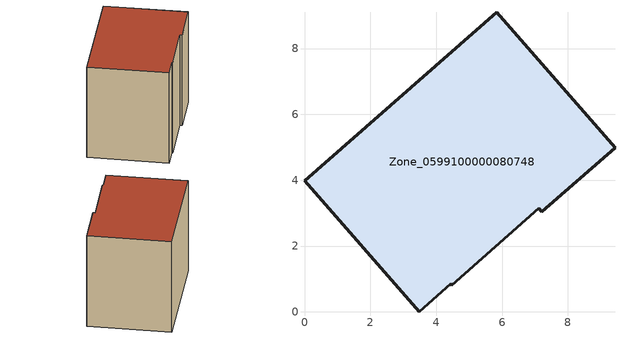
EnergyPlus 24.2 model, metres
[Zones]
Zone_0599100000080748
 floor ground (C_G): 3.48,0 0,3.98 5.84,9.11 9.43,4.99 7.2,3.04 7.11,3.15 4.48,0.81 4.44,0.86 z0
 wall outside (C_F): 0,3.98 3.48,0 4.44,0.86 4.48,0.81 7.11,3.15 7.2,3.04 9.43,4.99 5.84,9.11 0,3.98 z0:6.62
 roof outside (C_R): 4.44,0.86 4.48,0.81 7.11,3.15 7.2,3.04 9.43,4.99 5.84,9.11 0,3.98 3.48,0 z6.62
[BUILDING]
Pand.0599100000080748: North Axis=0; Terrain=City; Loads Convergence Tolerance Value=0.04; Temperature Convergence Tolerance Value=0.4; Solar Distribution=FullExterior; Maximum Number of Warmup Days=25; Minimum Number of Warmup Days=1
[Site:Location]
Rotterdam.The.Hague.AP_ZH_NLD Design_Conditions: Latitude=51.96; Longitude=4.45; Time Zone=1; Elevation=-4.5
[SITE:GROUNDTEMPERATURE:BUILDINGSURFACE]
18, 18, 18, 18, 18, 18, 18, 18, 18, 18, 18, 18
[MATERIAL] Thermal Absorptance=0.9; Solar Absorptance=0.7; Visible Absorptance=0.7
Name | Roughness | Thickness | Conductivity | Density | Specific Heat
G.TC.1946 | MediumSmooth | 0.15 | 1 | 540 | 1210
F.TC.1946 | Rough | 0.3 | 0.857143 | 1920 | 840
R.TC.1946 | MediumRough | 0.2 | 0.909091 | 1500 | 1000
[CONSTRUCTION]
C_G: G.TC.1946
C_F: F.TC.1946
C_R: R.TC.1946
[ZONE]
Zone_0599100000080748: Type=1; Multiplier=1; Ceiling Height=Autocalculate; Volume=Autocalculate; Floor Area=autocalculate; Part of Total Floor Area=Yes
[ZONEINFILTRATION:DESIGNFLOWRATE]
Infil_Zone_0599100000080748: Zone or ZoneList or Space or SpaceList=Zone_0599100000080748; Schedule=AlwaysOn; Design Flow Rate Calculation Method=Flow/Area; Flow Rate per Floor Area=0.003; Constant Term Coefficient=1; Temperature Term Coefficient=0; Velocity Term Coefficient=0; Velocity Squared Term Coefficient=0
[HVACTEMPLATE:ZONE:IDEALLOADSAIRSYSTEM]
Zone_0599100000080748: Maximum Heating Supply Air Temperature=50; Minimum Cooling Supply Air Temperature=13; Maximum Heating Supply Air Humidity Ratio=0.0156; Minimum Cooling Supply Air Humidity Ratio=0.0077; Heating Limit=NoLimit; Cooling Limit=NoLimit; Dehumidification Control Type=ConstantSensibleHeatRatio; Cooling Sensible Heat Ratio=0.7; Dehumidification Setpoint=60; Humidification Control Type=None; Humidification Setpoint=30; Outdoor Air Method=None; Outdoor Air Flow Rate per Person=0.00944; Outdoor Air Flow Rate per Zone Floor Area=0; Outdoor Air Flow Rate per Zone=0; Demand Controlled Ventilation Type=None; Outdoor Air Economizer Type=NoEconomizer; Heat Recovery Type=None; Sensible Heat Recovery Effectiveness=0.7; Latent Heat Recovery Effectiveness=0.65
[ZONECONTROL:THERMOSTAT]
ThermostatControl_Zone_0599100000080748: Zone or ZoneList=Zone_0599100000080748; Control Type Schedule=DualSetpointControlType; Control 1=Thermostat_Zone_0599100000080748; Temperature Difference Between Cutout And Setpoint=0
[THERMOSTATSETPOINT:DUALSETPOINT]
Thermostat_Zone_0599100000080748: Heating Setpoint Temperature Schedule=HeatingSetpoint_Zone_0599100000080748; Cooling Setpoint Temperature Schedule=CoolingSetpoint_Zone_0599100000080748
[SCHEDULE:COMPACT]
HeatingSetpoint_Zone_0599100000080748: Through: 12/31, For: AllDays, Until: 24:00, 21
CoolingSetpoint_Zone_0599100000080748: Through: 12/31, For: AllDays, Until: 24:00, 24
DualSetpointControlType: Through: 12/31, For: AllDays, Until: 24:00, 4
AlwaysOn: Through: 12/31, For: AllDays, Until: 24:00, 1
